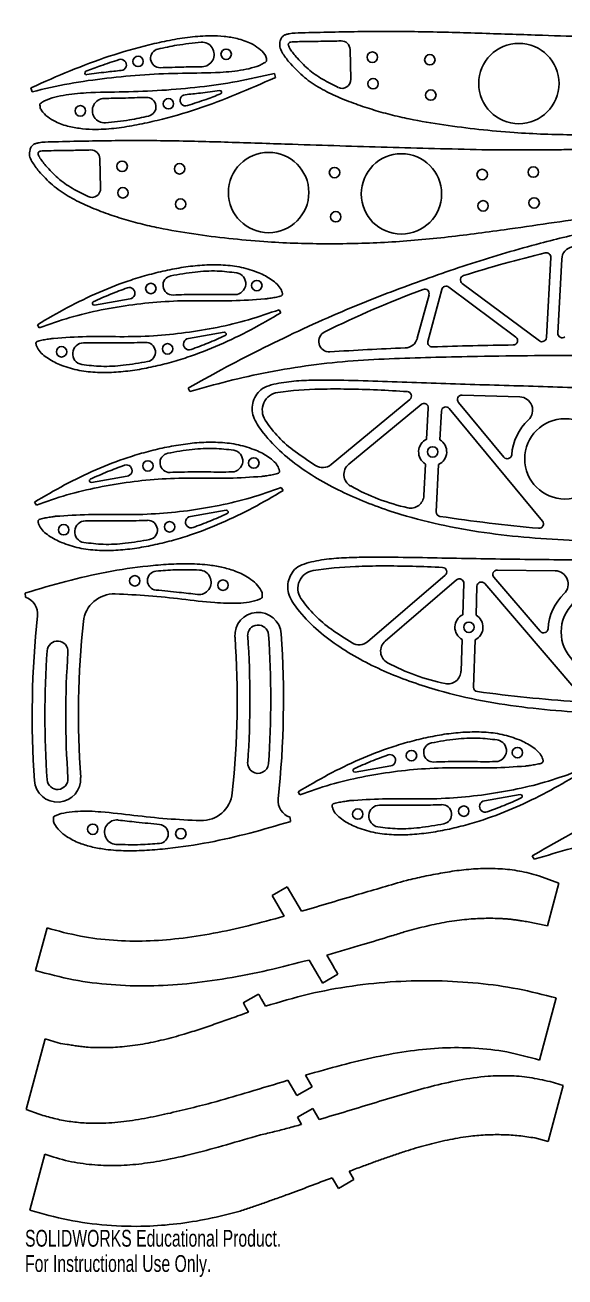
# Model space of a CAD drawing. Header units: inches. Extents: x -11.9 to 12, y -9.6 to 4.8.
# Drawn here: x -11.93 to -5.82, y -9.58 to 4.6 of the extents above; entities that cross this region are included whole.
import ezdxf

# ---------------------------------------------------------------- set-up
doc = ezdxf.new("R2010")
doc.units = ezdxf.units.IN
doc.header["$MEASUREMENT"] = 0
doc.styles.add('SLDTEXTSTYLE0', font='TXT', dxfattribs={"width": 0.7})

msp = doc.modelspace()

# ---------------------------------------------------------------- linework, layer by layer
at = {"color": 7, "linetype": 'Continuous', "lineweight": 25}
for p, q in [((-8.251, 4.321), (-8.242, 3.984)), ((-8.864, 4.24), (-8.864, 4.241)), ((-9.095, 4.005), (-9.107, 4.051)), ((-9.102, 4.002), (-9.095, 4.005)), ((-11.856, 3.891), (-11.864, 3.888)), ((-11.864, 3.888), (-11.852, 3.842)), ((-11.697, 3.005), (-11.697, 3.005)), ((-11.084, 3.086), (-11.075, 2.749)), ((-6.027, 1.059), (-5.979, 1.965)), ((-5.899, 1.109), (-5.855, 1.948)), ((-7.37, 1.015), (-7.212, 1.603)), ((-6.374, 1.064), (-7.134, 1.63)), ((-6.107, 1.021), (-6.982, 1.672)), ((-11.146, 1.426), (-10.742, 1.497)), ((-7.49, 1.052), (-7.357, 1.544)), ((-9.054, 1.374), (-9.034, 1.34)), ((-11.77, 1.17), (-11.791, 1.204)), ((-9.678, 1.118), (-10.082, 1.047)), ((-10.086, 0.486), (-10.064, 0.447)), ((-8.466, -0.38), (-7.574, 0.358)), ((-8.266, -0.377), (-7.447, 0.301)), ((-6.51, -0.296), (-7.023, 0.324)), ((-6.983, 0.406), (-6.329, 0.386)), ((-7.365, 0.26), (-7.384, -0.093)), ((-7.217, 0.226), (-7.234, -0.101)), ((-6.072, -1.021), (-7.128, 0.255)), ((-7.415, -0.732), (-7.396, -0.375)), ((-7.276, -0.916), (-7.248, -0.381)), ((-11.179, -0.584), (-10.776, -0.513)), ((-9.031, -0.642), (-9.01, -0.676)), ((-11.803, -0.84), (-11.824, -0.806)), ((-9.655, -0.898), (-10.059, -0.969)), ((-8.052, -2.387), (-7.174, -1.634)), ((-7.853, -2.381), (-7.045, -1.688)), ((-6.097, -2.269), (-6.622, -1.657)), ((-6.583, -1.575), (-5.929, -1.584)), ((-11.924, -1.834), (-11.931, -1.836)), ((-11.931, -1.836), (-11.926, -1.883)), ((-6.963, -1.728), (-6.975, -2.081)), ((-6.814, -1.759), (-6.825, -2.087)), ((-5.648, -2.986), (-6.726, -1.729)), ((-6.995, -2.72), (-6.983, -2.363)), ((-6.853, -2.902), (-6.835, -2.367)), ((-8.195, -3.865), (-7.791, -3.794)), ((-8.819, -4.122), (-8.839, -4.087)), ((-6.325, -4.12), (-6.729, -4.19)), ((-8.925, -4.424), (-8.93, -4.377)), ((-8.932, -4.426), (-8.925, -4.424)), ((-6.188, -4.813), (-6.165, -4.852)), ((-6.115, -5.038), (-5.886, -5.123)), ((-9.135, -5.263), (-8.962, -5.163)), ((-8.801, -5.441), (-8.962, -5.163)), ((-6.015, -5.606), (-5.886, -5.123)), ((-8.999, -5.498), (-9.135, -5.263)), ((-11.682, -5.63), (-11.812, -6.113)), ((-6.255, -5.558), (-6.015, -5.606)), ((-8.44, -6.067), (-8.514, -5.938)), ((-8.613, -6.167), (-8.714, -5.993)), ((-8.562, -6.255), (-8.389, -6.155)), ((-9.286, -6.38), (-9.46, -6.48)), ((-9.207, -6.517), (-9.253, -6.438)), ((-6.107, -7.127), (-5.918, -6.423)), ((-9.4, -6.583), (-9.426, -6.538)), ((-11.917, -7.688), (-11.702, -6.886)), ((-11.555, -6.933), (-11.702, -6.886)), ((-8.854, -7.529), (-8.954, -7.356)), ((-8.681, -7.429), (-8.756, -7.298)), ((-5.838, -7.416), (-5.987, -7.371)), ((-8.681, -7.429), (-8.854, -7.529)), ((-5.838, -7.416), (-6.007, -8.048)), ((-11.771, -7.741), (-11.917, -7.688)), ((-8.847, -7.774), (-8.674, -7.674)), ((-8.847, -7.774), (-8.8, -7.856)), ((-8.674, -7.674), (-8.601, -7.8)), ((-6.007, -8.048), (-6.158, -8.009)), ((-11.876, -8.826), (-11.707, -8.193)), ((-8.452, -8.459), (-8.382, -8.58)), ((-8.382, -8.58), (-8.208, -8.48)), ((-8.262, -8.387), (-8.208, -8.48))]:
    msp.add_line(p, q, dxfattribs=at)
for centre, radius in [((-9.654, 4.267), 0.0591), ((-7.999, 4.234), 0.0591), ((-7.348, 4.205), 0.0591), ((-6.34, 3.936), 0.455), ((-10.651, 4.186), 0.0591), ((-7.991, 3.934), 0.0591), ((-7.337, 3.805), 0.0591), ((-10.308, 3.707), 0.0591), ((-11.305, 3.626), 0.0591), ((-9.173, 2.701), 0.455), ((-7.67, 2.685), 0.455), ((-10.832, 2.998), 0.0591), ((-10.181, 2.97), 0.0591), ((-8.427, 2.927), 0.0591), ((-6.176, 2.933), 0.0591), ((-6.755, 2.905), 0.0591), ((-10.823, 2.698), 0.0591), ((-10.17, 2.57), 0.0591), ((-6.745, 2.55), 0.0591), ((-6.167, 2.583), 0.0591), ((-8.413, 2.427), 0.0591), ((-9.307, 1.647), 0.0591), ((-10.507, 1.614), 0.0591), ((-11.517, 0.897), 0.0591), ((-10.317, 0.93), 0.0591), ((-5.818, -0.316), 0.455), ((-7.316, -0.237), 0.0591), ((-10.54, -0.396), 0.0591), ((-9.341, -0.363), 0.0591), ((-11.494, -1.119), 0.0591), ((-10.294, -1.086), 0.0591), ((-10.689, -1.698), 0.0591), ((-9.69, -1.747), 0.0591), ((-5.406, -2.277), 0.455), ((-6.905, -2.224), 0.0591), ((-7.556, -3.678), 0.0591), ((-6.356, -3.644), 0.0591), ((-6.964, -4.307), 0.0591), ((-8.164, -4.34), 0.0591), ((-11.165, -4.512), 0.0591), ((-10.167, -4.562), 0.0591)]:
    msp.add_circle(centre, radius, dxfattribs=at)
for centre, radius, start, end in [((-9.929, 4.265), 0.139, 271.1994, 93.7091), ((-8.801, 4.311), 0.1, 90.4906, 91.2609), ((-8.351, 4.319), 0.1, 1.5577, 91.3049), ((-10.403, 4.222), 0.107, 102.7665, 272.5145), ((-10.847, 4.147), 0.0634, 275.4249, 107.5306), ((-11.234, 4.056), 0.02, 110.98, 278.4089), ((-8.342, 3.981), 0.1, 245.4145, 1.5577), ((-9.725, 3.837), 0.02, 290.98, 98.4089), ((-11.03, 3.629), 0.139, 91.1994, 273.7091), ((-10.556, 3.672), 0.107, 282.7665, 92.5145), ((-10.112, 3.746), 0.0634, 95.4249, 287.5306), ((-11.634, 3.075), 0.1, 90.4906, 91.2609), ((-11.184, 3.083), 0.1, 1.5577, 91.3049), ((-11.175, 2.746), 0.1, 245.4145, 1.5577), ((-2.79, -11.504), 13.906, 103.5186, 107.4789), ((-6.029, 1.968), 0.05, 357, 103.5186), ((-5.705, 1.94), 0.15, 102.3087, 177), ((-10.259, 1.65), 0.11, 101.4785, 272.4131), ((-9.556, 1.669), 0.124, 270.9285, 80.0593), ((-6.952, 1.712), 0.05, 107.4789, 233.3549), ((-10.751, 1.561), 0.0645, 277.7385, 109.3397), ((-3.312, -9.447), 11.791, 110.4077, 116.2971), ((-7.406, 1.557), 0.05, 344.9694, 110.4077), ((-7.164, 1.59), 0.05, 53.3549, 164.9694), ((-11.15, 1.446), 0.02, 114.8652, 282.1559), ((-11.268, 0.875), 0.124, 90.9285, 260.0593), ((-10.565, 0.894), 0.11, 281.4785, 92.4131), ((-10.073, 0.983), 0.0645, 97.7385, 289.3397), ((-9.674, 1.098), 0.02, 294.8652, 102.1559), ((-8.487, 1.015), 0.119, 114.0509, 273.5678), ((-7.634, 1.09), 0.15, 272.4029, 344.9694), ((-7.322, 1.002), 0.05, 164.9694, 271.9812), ((-6.404, 1.024), 0.05, 270.7277, 53.3549), ((-6.077, 1.061), 0.05, 233.3549, 357), ((-5.849, 1.106), 0.05, 177, 308.1123), ((-5.871, -40.939), 41.917, 92.4029, 93.5678), ((-5.871, -40.939), 41.917, 90.7277, 91.9812), ((-9.042, 0.235), 0.203, 97.7902, 213.2797), ((-8.491, -3.797), 4.273, 91.3157, 97.7902), ((-8.416, -7.035), 7.511, 88.9792, 91.3157), ((-8.528, -13.316), 13.793, 86.1537, 88.9792), ((-7.606, 0.396), 0.05, 309.6113, 86.1537), ((-7.415, 0.262), 0.05, 357, 129.6113), ((-6.985, 0.356), 0.05, 88.1978, 219.6113), ((-6.334, 0.236), 0.15, 313.0667, 88.1978), ((-7.167, 0.223), 0.05, 39.6113, 177), ((-8.062, 0.878), 1.376, 213.2797, 233.8466), ((-5.818, -0.316), 0.605, 133.0667, 175.5094), ((-7.316, -0.237), 0.159, 115.134, 239.6968), ((-7.316, -0.237), 0.159, 295.134, 58.866), ((-10.293, -0.36), 0.11, 101.4785, 272.4131), ((-9.59, -0.34), 0.124, 270.9285, 80.0593), ((-6.181, 3.452), 4.563, 233.8466, 237.3644), ((-6.471, -0.265), 0.05, 219.6113, 355.5094), ((-10.784, -0.449), 0.0645, 277.7385, 109.3397), ((-8.561, -0.265), 0.15, 237.3644, 309.6113), ((-8.171, -0.493), 0.15, 129.6113, 240.5852), ((-11.183, -0.564), 0.02, 114.8652, 282.1559), ((-7.098, 1.409), 2.333, 240.5852, 257.6678), ((-7.565, -0.724), 0.15, 257.6678, 357), ((-10.05, -1.033), 0.0645, 97.7385, 289.3397), ((-9.651, -0.918), 0.02, 294.8652, 102.1559), ((-7.226, -0.918), 0.05, 177, 261.4835), ((-4.332, 18.414), 19.598, 261.4835, 264.7773), ((-11.245, -1.142), 0.124, 90.9285, 260.0593), ((-10.542, -1.122), 0.11, 281.4785, 92.4131), ((-6.111, -1.053), 0.05, 264.7773, 39.6113), ((-8.017, -5.804), 4.273, 92.3157, 98.7902), ((-7.886, -9.04), 7.511, 89.9792, 92.3157), ((-7.889, -15.322), 13.793, 87.1537, 89.9792), ((-7.206, -1.596), 0.05, 310.6113, 87.1537), ((-10.439, -1.695), 0.107, 95.2521, 265.0446), ((-9.963, -1.714), 0.139, 263.714, 86.2252), ((-8.639, -1.782), 0.203, 98.7902, 214.2797), ((-7.012, -1.726), 0.05, 358, 130.6113), ((-6.584, -1.625), 0.05, 89.1978, 220.6113), ((-5.931, -1.734), 0.15, 314.0667, 89.1978), ((-6.764, -1.761), 0.05, 40.6113, 178), ((-5.406, -2.277), 0.605, 134.0667, 176.5094), ((-11.989, -2.073), 0.2, 353.9174, 71.4371), ((-10.922, -2.196), 0.35, 87.9796, 173.9714), ((-7.67, -1.122), 1.376, 214.2797, 234.8466), ((-1.229, -3.219), 10.621, 173.9174, 184.0092), ((-9.293, -2.316), 0.262, 4.0092, 184.0092), ((-6.905, -2.224), 0.159, 116.134, 240.6968), ((-6.905, -2.224), 0.159, 296.134, 59.866), ((-1.229, -3.219), 10.097, 173.9714, 184.0092), ((-9.293, -2.316), 0.118, 4.0092, 184.0092), ((-5.835, 1.484), 4.563, 234.8466, 238.3644), ((-6.059, -2.237), 0.05, 220.6113, 356.5094), ((-11.563, -2.498), 0.118, 356.0092, 176.0092), ((-19.626, -3.04), 10.097, 353.9714, 4.0092), ((-19.626, -3.04), 10.241, 356.0092, 4.0092), ((-19.626, -3.04), 10.477, 356.0092, 4.0092), ((-19.626, -3.04), 10.621, 353.9174, 4.0092), ((-8.15, -2.273), 0.15, 238.3644, 310.6113), ((-7.755, -2.494), 0.15, 130.6113, 241.5852), ((-1.229, -3.219), 10.477, 176.0092, 184.0092), ((-1.229, -3.219), 10.241, 176.0092, 184.0092), ((-6.716, -0.574), 2.333, 241.5852, 258.6678), ((-7.145, -2.715), 0.15, 258.6678, 358), ((-6.803, -2.903), 0.05, 178, 262.4835), ((-4.246, 16.477), 19.598, 262.4835, 265.7773), ((-7.308, -3.641), 0.11, 101.4785, 272.4131), ((-6.605, -3.622), 0.124, 270.9285, 80.0593), ((-7.8, -3.731), 0.0645, 277.7385, 109.3397), ((-9.293, -3.761), 0.118, 176.0092, 356.0092), ((-8.199, -3.845), 0.02, 114.8652, 282.1559), ((-11.563, -3.943), 0.262, 184.0092, 4.0092), ((-11.563, -3.943), 0.118, 184.0092, 4.0092), ((-9.933, -4.064), 0.35, 267.9796, 353.9714), ((-8.866, -4.187), 0.2, 173.9174, 251.4371), ((-7.915, -4.363), 0.124, 90.9285, 260.0593), ((-7.211, -4.343), 0.11, 281.4785, 92.4131), ((-6.72, -4.254), 0.0645, 97.7385, 289.3397), ((-6.321, -4.139), 0.02, 294.8652, 102.1559), ((-10.892, -4.545), 0.139, 83.714, 266.2252), ((-10.417, -4.565), 0.107, 275.2521, 85.0446)]:
    msp.add_arc(centre, radius, start, end, dxfattribs=at)
for points, knots in [([(-8.941, 4.177), (-8.892, 4.124), (-8.793, 4.016), (-8.612, 3.892), (-8.417, 3.792), (-8.214, 3.712), (-8.007, 3.642), (-7.796, 3.583), (-7.524, 3.52), (-7.189, 3.464), (-6.792, 3.415), (-6.3, 3.369), (-5.712, 3.349), (-5.029, 3.365), (-4.349, 3.422), (-3.562, 3.53), (-2.665, 3.661), (-1.659, 3.821), (-0.862, 3.978), (-0.269, 4.104), (0.122, 4.188), (0.515, 4.269), (0.905, 4.356), (1.293, 4.458), (1.543, 4.552), (1.667, 4.598)], [0, 0, 0, 0, 0.019985, 0.039991, 0.059992, 0.080036, 0.100054, 0.120049, 0.140039, 0.176715, 0.213405, 0.250064, 0.31255, 0.375056, 0.437529, 0.500033, 0.593361, 0.686689, 0.779968, 0.816622, 0.853304, 0.890023, 0.926723, 0.96335, 1, 1, 1, 1]), ([(-11.852, 3.842), (-11.712, 3.875), (-11.432, 3.94), (-11.005, 3.999), (-10.577, 4.039), (-10.148, 4.055), (-9.819, 4.055), (-9.59, 4.071), (-9.46, 4.089), (-9.336, 4.117), (-9.251, 4.151), (-9.208, 4.179), (-9.2, 4.185), (-9.197, 4.188), (-9.196, 4.19), (-9.196, 4.195), (-9.197, 4.205), (-9.198, 4.223), (-9.203, 4.243), (-9.228, 4.286), (-9.283, 4.338), (-9.389, 4.402), (-9.523, 4.448), (-9.678, 4.473), (-9.857, 4.48), (-10.064, 4.465), (-10.296, 4.427), (-10.602, 4.359), (-10.981, 4.25), (-11.424, 4.083), (-11.712, 3.955), (-11.856, 3.891)], [0, 0, 0, 0, 0.0774582, 0.1547646, 0.2320361, 0.3092768, 0.3859047, 0.4095357, 0.4330183, 0.4560565, 0.4781686, 0.4817056, 0.4836664, 0.4838681, 0.4840134, 0.4843935, 0.4865023, 0.489753, 0.4938252, 0.4979404, 0.5158767, 0.5343459, 0.5642786, 0.5914071, 0.6188195, 0.6606859, 0.702859, 0.745201, 0.8299852, 0.914928, 1, 1, 1, 1]), ([(-9.938, 4.403), (-10.029, 4.394), (-10.194, 4.377), (-10.355, 4.342), (-10.427, 4.326)], [0, 0, 0, 0, 0.555913, 1, 1, 1, 1]), ([(-8.804, 4.511), (-8.849, 4.509), (-8.907, 4.508), (-8.974, 4.493), (-9.007, 4.48), (-9.029, 4.453), (-9.047, 4.411), (-9.052, 4.351), (-9.012, 4.267), (-8.969, 4.213), (-8.941, 4.177)], [0, 0, 0, 0, 0.249351, 0.31302, 0.375608, 0.437245, 0.501172, 0.624613, 0.750452, 1, 1, 1, 1]), ([(-8.864, 4.241), (-8.878, 4.258), (-8.903, 4.289), (-8.931, 4.328), (-8.945, 4.356), (-8.95, 4.37), (-8.951, 4.381), (-8.949, 4.388), (-8.945, 4.395), (-8.935, 4.402), (-8.916, 4.407), (-8.871, 4.41), (-8.832, 4.41), (-8.803, 4.411)], [0, 0, 0, 0, 0.20101, 0.373736, 0.439278, 0.487857, 0.512754, 0.533807, 0.553288, 0.5922, 0.639789, 0.736333, 1, 1, 1, 1]), ([(-8.804, 4.511), (-8.576, 4.516), (-8.121, 4.527), (-7.437, 4.526), (-6.754, 4.505), (-5.941, 4.478), (-4.998, 4.447), (-4.283, 4.43), (-3.925, 4.422)], [0, 0, 0, 0, 0.140006, 0.279996, 0.419999, 0.560002, 0.780006, 1, 1, 1, 1]), ([(-8.802, 4.411), (-8.718, 4.412), (-8.569, 4.414), (-8.419, 4.417), (-8.353, 4.419)], [0, 0, 0, 0, 0.560657, 1, 1, 1, 1]), ([(-10.866, 4.207), (-10.936, 4.184), (-11.063, 4.143), (-11.187, 4.096), (-11.241, 4.075)], [0, 0, 0, 0, 0.559096, 1, 1, 1, 1]), ([(-10.399, 4.115), (-10.31, 4.118), (-10.152, 4.123), (-9.995, 4.125), (-9.926, 4.126)], [0, 0, 0, 0, 0.562845, 1, 1, 1, 1]), ([(-8.384, 3.891), (-8.444, 3.921), (-8.565, 3.98), (-8.73, 4.095), (-8.819, 4.192), (-8.864, 4.24)], [0, 0, 0, 0, 0.339291, 0.672462, 1, 1, 1, 1]), ([(-9.107, 4.051), (-9.247, 4.019), (-9.527, 3.954), (-9.953, 3.894), (-10.382, 3.855), (-10.811, 3.839), (-11.14, 3.838), (-11.369, 3.822), (-11.499, 3.804), (-11.623, 3.776), (-11.708, 3.743), (-11.751, 3.714), (-11.759, 3.708), (-11.762, 3.705), (-11.763, 3.704), (-11.763, 3.699), (-11.762, 3.688), (-11.761, 3.671), (-11.756, 3.65), (-11.731, 3.608), (-11.676, 3.555), (-11.57, 3.491), (-11.436, 3.446), (-11.281, 3.421), (-11.102, 3.413), (-10.895, 3.428), (-10.663, 3.466), (-10.356, 3.534), (-9.978, 3.643), (-9.535, 3.81), (-9.247, 3.938), (-9.102, 4.002)], [0, 0, 0, 0, 0.077458, 0.154765, 0.232036, 0.309277, 0.385905, 0.409536, 0.433018, 0.456056, 0.478169, 0.481706, 0.483666, 0.483868, 0.484013, 0.484393, 0.486502, 0.489753, 0.493825, 0.49794, 0.515877, 0.534346, 0.564279, 0.591407, 0.61882, 0.660686, 0.702859, 0.745201, 0.829985, 0.914928, 1, 1, 1, 1]), ([(-11.231, 4.037), (-11.159, 4.047), (-11.029, 4.065), (-10.898, 4.078), (-10.841, 4.084)], [0, 0, 0, 0, 0.5602772, 1, 1, 1, 1]), ([(-9.728, 3.857), (-9.8, 3.846), (-9.93, 3.828), (-10.061, 3.815), (-10.118, 3.809)], [0, 0, 0, 0, 0.5602772, 1, 1, 1, 1]), ([(-10.56, 3.779), (-10.649, 3.776), (-10.806, 3.771), (-10.964, 3.768), (-11.033, 3.767)], [0, 0, 0, 0, 0.562845, 1, 1, 1, 1]), ([(-10.093, 3.686), (-10.022, 3.709), (-9.896, 3.75), (-9.772, 3.797), (-9.718, 3.818)], [0, 0, 0, 0, 0.559096, 1, 1, 1, 1]), ([(-11.021, 3.49), (-10.929, 3.5), (-10.765, 3.516), (-10.604, 3.552), (-10.532, 3.567)], [0, 0, 0, 0, 0.555913, 1, 1, 1, 1]), ([(-11.636, 3.275), (-11.682, 3.274), (-11.74, 3.273), (-11.807, 3.258), (-11.84, 3.245), (-11.862, 3.218), (-11.88, 3.176), (-11.885, 3.116), (-11.845, 3.032), (-11.802, 2.978), (-11.774, 2.942)], [0, 0, 0, 0, 0.249351, 0.31302, 0.375608, 0.437245, 0.501172, 0.624613, 0.750452, 1, 1, 1, 1]), ([(-11.774, 2.942), (-11.725, 2.888), (-11.626, 2.781), (-11.445, 2.657), (-11.25, 2.557), (-11.047, 2.476), (-10.84, 2.406), (-10.629, 2.347), (-10.357, 2.285), (-10.022, 2.229), (-9.625, 2.179), (-9.133, 2.134), (-8.545, 2.114), (-7.862, 2.13), (-7.182, 2.187), (-6.395, 2.294), (-5.498, 2.426), (-4.492, 2.586), (-3.695, 2.742), (-3.102, 2.868), (-2.711, 2.952), (-2.318, 3.034), (-1.928, 3.121), (-1.54, 3.222), (-1.29, 3.316), (-1.166, 3.363)], [0, 0, 0, 0, 0.019985, 0.039991, 0.059992, 0.080036, 0.100054, 0.120049, 0.140039, 0.176715, 0.213405, 0.250064, 0.31255, 0.375056, 0.437529, 0.500033, 0.593361, 0.686689, 0.779968, 0.816622, 0.853304, 0.890023, 0.926723, 0.96335, 1, 1, 1, 1]), ([(-11.636, 3.275), (-11.409, 3.281), (-10.953, 3.291), (-10.27, 3.29), (-9.587, 3.27), (-8.774, 3.243), (-7.831, 3.212), (-7.116, 3.195), (-6.758, 3.186)], [0, 0, 0, 0, 0.140006, 0.279996, 0.419999, 0.560002, 0.780006, 1, 1, 1, 1]), ([(-11.697, 3.005), (-11.711, 3.022), (-11.736, 3.054), (-11.764, 3.093), (-11.778, 3.121), (-11.783, 3.135), (-11.784, 3.145), (-11.782, 3.153), (-11.778, 3.16), (-11.768, 3.166), (-11.748, 3.172), (-11.704, 3.175), (-11.665, 3.175), (-11.636, 3.175)], [0, 0, 0, 0, 0.20101, 0.373736, 0.439278, 0.487857, 0.512754, 0.533807, 0.553288, 0.5922, 0.639789, 0.736333, 1, 1, 1, 1]), ([(-11.635, 3.175), (-11.551, 3.176), (-11.402, 3.178), (-11.252, 3.182), (-11.186, 3.183)], [0, 0, 0, 0, 0.560657, 1, 1, 1, 1]), ([(-6.758, 3.186), (-6.655, 3.186), (-6.464, 3.185), (-6.196, 3.185), (-5.965, 3.186), (-5.764, 3.187), (-5.586, 3.188), (-5.4, 3.19), (-5.197, 3.193), (-4.969, 3.197), (-4.67, 3.203), (-4.298, 3.212), (-3.863, 3.226), (-3.575, 3.243), (-3.434, 3.251)], [0, 0, 0, 0, 0.092739, 0.172642, 0.24159, 0.301466, 0.354153, 0.401533, 0.469793, 0.536878, 0.607409, 0.739377, 0.872712, 1, 1, 1, 1]), ([(-11.217, 2.655), (-11.277, 2.685), (-11.398, 2.745), (-11.563, 2.86), (-11.652, 2.957), (-11.697, 3.005)], [0, 0, 0, 0, 0.339291, 0.672462, 1, 1, 1, 1]), ([(-10.064, 0.447), (-9.921, 0.487), (-9.627, 0.57), (-9.169, 0.671), (-8.695, 0.75), (-8.22, 0.798), (-7.749, 0.821), (-7.279, 0.835), (-6.535, 0.851), (-5.515, 0.86), (-4.359, 0.841), (-3.34, 0.806), (-2.46, 0.774), (-1.579, 0.748), (-0.698, 0.72), (-0.035, 0.693), (0.41, 0.694), (0.601, 0.706), (0.753, 0.729), (0.862, 0.753), (0.957, 0.797), (1.018, 0.872), (1.052, 0.955), (1.059, 1.045), (1.033, 1.133), (0.987, 1.217), (0.885, 1.351), (0.72, 1.524), (0.479, 1.711), (0.219, 1.87), (-0.055, 2.006), (-0.339, 2.122), (-0.695, 2.242), (-1.128, 2.35), (-1.635, 2.436), (-2.148, 2.489), (-2.664, 2.516), (-3.18, 2.521), (-3.727, 2.503), (-4.303, 2.458), (-4.907, 2.381), (-5.506, 2.272), (-6.164, 2.116), (-6.877, 1.904), (-7.642, 1.636), (-8.295, 1.378), (-8.839, 1.134), (-9.275, 0.92), (-9.692, 0.705), (-9.959, 0.557), (-10.086, 0.486)], [0, 0, 0, 0, 0.019014, 0.039431, 0.060281, 0.080741, 0.100891, 0.120982, 0.141155, 0.196696, 0.252182, 0.290008, 0.327804, 0.365604, 0.403417, 0.441161, 0.450998, 0.460722, 0.465759, 0.470718, 0.475093, 0.478893, 0.482815, 0.486517, 0.490278, 0.494416, 0.498849, 0.511934, 0.524918, 0.538028, 0.551123, 0.564269, 0.577431, 0.599469, 0.621546, 0.643658, 0.665796, 0.687944, 0.710087, 0.736189, 0.762282, 0.788356, 0.81445, 0.849323, 0.884083, 0.918729, 0.939605, 0.960764, 0.981206, 1, 1, 1, 1]), ([(-9.284, 1.792), (-9.349, 1.815), (-9.48, 1.86), (-9.689, 1.883), (-9.899, 1.883), (-10.11, 1.861), (-10.319, 1.823), (-10.527, 1.773), (-10.788, 1.695), (-11.098, 1.574), (-11.452, 1.402), (-11.678, 1.27), (-11.791, 1.204)], [0, 0, 0, 0, 0.07775, 0.156192, 0.235455, 0.315316, 0.395515, 0.475906, 0.556375, 0.703974, 0.851912, 1, 1, 1, 1]), ([(-9.535, 1.791), (-9.608, 1.8), (-9.765, 1.819), (-10.016, 1.804), (-10.189, 1.774), (-10.281, 1.757)], [0, 0, 0, 0, 0.295766, 0.627428, 1, 1, 1, 1]), ([(-9.284, 1.792), (-9.259, 1.781), (-9.21, 1.757), (-9.138, 1.715), (-9.076, 1.666), (-9.037, 1.616), (-9.022, 1.579), (-9.017, 1.561), (-9.016, 1.549), (-9.02, 1.538), (-9.033, 1.527), (-9.065, 1.519), (-9.114, 1.51), (-9.168, 1.501), (-9.202, 1.497), (-9.216, 1.495)], [0, 0, 0, 0, 0.1392005, 0.2789015, 0.4191075, 0.5420412, 0.5970657, 0.6193117, 0.6386888, 0.6569885, 0.6754947, 0.7216344, 0.8248694, 0.9278854, 1, 1, 1, 1]), ([(-10.772, 1.621), (-10.836, 1.598), (-10.967, 1.55), (-11.093, 1.493), (-11.158, 1.464)], [0, 0, 0, 0, 0.4881028, 1, 1, 1, 1]), ([(-11.77, 1.17), (-11.655, 1.21), (-11.425, 1.291), (-11.069, 1.375), (-10.71, 1.434), (-10.341, 1.471), (-9.967, 1.479), (-9.59, 1.469), (-9.34, 1.486), (-9.216, 1.495)], [0, 0, 0, 0, 0.14103, 0.281875, 0.422619, 0.563337, 0.710447, 0.856089, 1, 1, 1, 1]), ([(-10.255, 1.54), (-10.213, 1.542), (-10.122, 1.545), (-9.98, 1.546), (-9.835, 1.546), (-9.692, 1.544), (-9.6, 1.545), (-9.554, 1.546)], [0, 0, 0, 0, 0.1795797, 0.3895621, 0.6054962, 0.8038855, 1, 1, 1, 1]), ([(-9.054, 1.374), (-9.169, 1.334), (-9.399, 1.253), (-9.755, 1.169), (-10.114, 1.11), (-10.483, 1.073), (-10.857, 1.065), (-11.234, 1.075), (-11.484, 1.058), (-11.608, 1.049)], [0, 0, 0, 0, 0.14103, 0.281875, 0.422619, 0.563337, 0.710447, 0.856089, 1, 1, 1, 1]), ([(-11.54, 0.752), (-11.475, 0.729), (-11.344, 0.684), (-11.136, 0.661), (-10.925, 0.661), (-10.714, 0.683), (-10.505, 0.721), (-10.298, 0.771), (-10.036, 0.85), (-9.726, 0.971), (-9.373, 1.142), (-9.147, 1.274), (-9.034, 1.34)], [0, 0, 0, 0, 0.07775, 0.156192, 0.235455, 0.315316, 0.395515, 0.475906, 0.556375, 0.703974, 0.851912, 1, 1, 1, 1]), ([(-11.54, 0.752), (-11.565, 0.763), (-11.614, 0.787), (-11.686, 0.829), (-11.748, 0.878), (-11.788, 0.928), (-11.802, 0.965), (-11.807, 0.983), (-11.808, 0.995), (-11.804, 1.006), (-11.791, 1.017), (-11.759, 1.025), (-11.71, 1.034), (-11.656, 1.043), (-11.622, 1.047), (-11.608, 1.049)], [0, 0, 0, 0, 0.139201, 0.278901, 0.419108, 0.542041, 0.597066, 0.619312, 0.638689, 0.656988, 0.675495, 0.721634, 0.824869, 0.927885, 1, 1, 1, 1]), ([(-10.569, 1.004), (-10.611, 1.002), (-10.702, 0.999), (-10.844, 0.998), (-10.99, 0.998), (-11.132, 1), (-11.224, 0.999), (-11.27, 0.998)], [0, 0, 0, 0, 0.17958, 0.389562, 0.605496, 0.803885, 1, 1, 1, 1]), ([(-10.052, 0.923), (-9.988, 0.946), (-9.857, 0.994), (-9.731, 1.051), (-9.666, 1.08)], [0, 0, 0, 0, 0.488103, 1, 1, 1, 1]), ([(-11.289, 0.753), (-11.216, 0.744), (-11.06, 0.725), (-10.808, 0.74), (-10.635, 0.77), (-10.543, 0.787)], [0, 0, 0, 0, 0.295766, 0.627428, 1, 1, 1, 1]), ([(1.758, 0.824), (1.616, 0.784), (1.321, 0.7), (0.863, 0.6), (0.39, 0.52), (-0.086, 0.473), (-0.557, 0.449), (-1.026, 0.436), (-1.771, 0.42), (-2.79, 0.411), (-3.947, 0.43), (-4.965, 0.465), (-5.846, 0.497), (-6.727, 0.522), (-7.607, 0.551), (-8.271, 0.578), (-8.716, 0.576), (-8.907, 0.565), (-9.059, 0.542), (-9.168, 0.518), (-9.263, 0.474), (-9.323, 0.399), (-9.358, 0.316), (-9.364, 0.226), (-9.339, 0.138), (-9.292, 0.054), (-9.19, -0.08), (-9.026, -0.253), (-8.785, -0.44), (-8.525, -0.599), (-8.251, -0.736), (-7.967, -0.851), (-7.61, -0.971), (-7.178, -1.079), (-6.67, -1.165), (-6.157, -1.218), (-5.642, -1.245), (-5.125, -1.25), (-4.579, -1.232), (-4.002, -1.187), (-3.399, -1.11), (-2.8, -1.001), (-2.142, -0.845), (-1.428, -0.633), (-0.663, -0.365), (-0.01, -0.107), (0.533, 0.137), (0.969, 0.351), (1.386, 0.566), (1.653, 0.714), (1.781, 0.785)], [0, 0, 0, 0, 0.019014, 0.039431, 0.060281, 0.080741, 0.100891, 0.120982, 0.141155, 0.196696, 0.252182, 0.290008, 0.327804, 0.365604, 0.403417, 0.441161, 0.450998, 0.460722, 0.465759, 0.470718, 0.475093, 0.478893, 0.482815, 0.486517, 0.490278, 0.494416, 0.498849, 0.511934, 0.524918, 0.538028, 0.551123, 0.564269, 0.577431, 0.599469, 0.621546, 0.643658, 0.665796, 0.687944, 0.710087, 0.736189, 0.762282, 0.788356, 0.81445, 0.849323, 0.884083, 0.918729, 0.939605, 0.960764, 0.981206, 1, 1, 1, 1]), ([(-9.318, -0.217), (-9.383, -0.195), (-9.514, -0.15), (-9.722, -0.126), (-9.932, -0.127), (-10.143, -0.149), (-10.353, -0.187), (-10.56, -0.237), (-10.821, -0.315), (-11.132, -0.436), (-11.485, -0.607), (-11.711, -0.74), (-11.824, -0.806)], [0, 0, 0, 0, 0.07775, 0.156192, 0.235455, 0.315316, 0.395515, 0.475906, 0.556375, 0.703974, 0.851912, 1, 1, 1, 1]), ([(-9.568, -0.218), (-9.642, -0.209), (-9.798, -0.191), (-10.049, -0.205), (-10.223, -0.236), (-10.315, -0.252)], [0, 0, 0, 0, 0.295766, 0.627428, 1, 1, 1, 1]), ([(-9.318, -0.217), (-9.293, -0.229), (-9.243, -0.252), (-9.172, -0.294), (-9.109, -0.343), (-9.07, -0.394), (-9.056, -0.43), (-9.051, -0.449), (-9.049, -0.461), (-9.053, -0.472), (-9.066, -0.482), (-9.099, -0.49), (-9.147, -0.499), (-9.202, -0.508), (-9.236, -0.513), (-9.25, -0.515)], [0, 0, 0, 0, 0.1392005, 0.2789015, 0.4191075, 0.5420412, 0.5970657, 0.6193117, 0.6386888, 0.6569885, 0.6754947, 0.7216344, 0.8248694, 0.9278854, 1, 1, 1, 1]), ([(-10.806, -0.388), (-10.87, -0.412), (-11, -0.46), (-11.127, -0.517), (-11.192, -0.546)], [0, 0, 0, 0, 0.4881028, 1, 1, 1, 1]), ([(-11.803, -0.84), (-11.688, -0.8), (-11.459, -0.718), (-11.103, -0.635), (-10.743, -0.575), (-10.375, -0.539), (-10, -0.531), (-9.623, -0.54), (-9.374, -0.523), (-9.25, -0.515)], [0, 0, 0, 0, 0.14103, 0.281875, 0.422619, 0.563337, 0.710447, 0.856089, 1, 1, 1, 1]), ([(-10.288, -0.469), (-10.246, -0.468), (-10.155, -0.465), (-10.014, -0.464), (-9.868, -0.464), (-9.726, -0.466), (-9.633, -0.465), (-9.588, -0.464)], [0, 0, 0, 0, 0.1795797, 0.3895621, 0.6054962, 0.8038855, 1, 1, 1, 1]), ([(-9.031, -0.642), (-9.146, -0.682), (-9.376, -0.763), (-9.731, -0.847), (-10.091, -0.907), (-10.46, -0.943), (-10.834, -0.951), (-11.211, -0.941), (-11.461, -0.958), (-11.585, -0.967)], [0, 0, 0, 0, 0.14103, 0.281875, 0.422619, 0.563337, 0.710447, 0.856089, 1, 1, 1, 1]), ([(-11.517, -1.264), (-11.452, -1.287), (-11.321, -1.332), (-11.112, -1.355), (-10.902, -1.355), (-10.691, -1.333), (-10.482, -1.295), (-10.274, -1.245), (-10.013, -1.167), (-9.703, -1.046), (-9.349, -0.874), (-9.123, -0.742), (-9.01, -0.676)], [0, 0, 0, 0, 0.07775, 0.156192, 0.235455, 0.315316, 0.395515, 0.475906, 0.556375, 0.703974, 0.851912, 1, 1, 1, 1]), ([(-11.517, -1.264), (-11.542, -1.253), (-11.591, -1.23), (-11.662, -1.188), (-11.725, -1.139), (-11.764, -1.088), (-11.779, -1.051), (-11.784, -1.033), (-11.785, -1.021), (-11.781, -1.01), (-11.768, -1), (-11.735, -0.991), (-11.687, -0.983), (-11.633, -0.974), (-11.599, -0.969), (-11.585, -0.967)], [0, 0, 0, 0, 0.139201, 0.278901, 0.419108, 0.542041, 0.597066, 0.619312, 0.638689, 0.656988, 0.675495, 0.721634, 0.824869, 0.927885, 1, 1, 1, 1]), ([(-10.029, -1.094), (-9.965, -1.07), (-9.834, -1.022), (-9.707, -0.965), (-9.643, -0.936)], [0, 0, 0, 0, 0.488103, 1, 1, 1, 1]), ([(-10.546, -1.013), (-10.588, -1.014), (-10.679, -1.017), (-10.82, -1.018), (-10.966, -1.018), (-11.109, -1.016), (-11.201, -1.017), (-11.247, -1.018)], [0, 0, 0, 0, 0.17958, 0.389562, 0.605496, 0.803885, 1, 1, 1, 1]), ([(2.149, -1.005), (2.008, -1.047), (1.714, -1.136), (1.258, -1.244), (0.787, -1.332), (0.312, -1.387), (-0.159, -1.42), (-0.628, -1.441), (-1.372, -1.47), (-2.391, -1.497), (-3.548, -1.498), (-4.567, -1.481), (-5.448, -1.464), (-6.329, -1.454), (-7.21, -1.441), (-7.873, -1.425), (-8.319, -1.435), (-8.51, -1.449), (-8.661, -1.476), (-8.769, -1.502), (-8.864, -1.547), (-8.923, -1.623), (-8.956, -1.707), (-8.961, -1.797), (-8.934, -1.884), (-8.886, -1.968), (-8.782, -2.1), (-8.614, -2.27), (-8.37, -2.452), (-8.107, -2.607), (-7.831, -2.739), (-7.545, -2.849), (-7.186, -2.963), (-6.752, -3.063), (-6.243, -3.14), (-5.729, -3.185), (-5.213, -3.203), (-4.697, -3.198), (-4.15, -3.171), (-3.575, -3.116), (-2.973, -3.029), (-2.376, -2.909), (-1.721, -2.741), (-1.011, -2.517), (-0.251, -2.236), (0.397, -1.966), (0.937, -1.713), (1.369, -1.492), (1.782, -1.269), (2.046, -1.116), (2.173, -1.043)], [0, 0, 0, 0, 0.019014, 0.039431, 0.060281, 0.080741, 0.100891, 0.120982, 0.141155, 0.196696, 0.252182, 0.290008, 0.327804, 0.365604, 0.403417, 0.441161, 0.450998, 0.460722, 0.465759, 0.470718, 0.475093, 0.478893, 0.482815, 0.486517, 0.490278, 0.494416, 0.498849, 0.511934, 0.524918, 0.538028, 0.551123, 0.564269, 0.577431, 0.599469, 0.621546, 0.643658, 0.665796, 0.687944, 0.710087, 0.736189, 0.762282, 0.788356, 0.81445, 0.849323, 0.884083, 0.918729, 0.939605, 0.960764, 0.981206, 1, 1, 1, 1]), ([(-11.266, -1.263), (-11.193, -1.272), (-11.036, -1.291), (-10.785, -1.277), (-10.612, -1.246), (-10.52, -1.23)], [0, 0, 0, 0, 0.295766, 0.627428, 1, 1, 1, 1]), ([(-10.91, -1.846), (-10.784, -1.852), (-10.532, -1.863), (-10.157, -1.904), (-9.865, -1.94), (-9.653, -1.953), (-9.522, -1.953), (-9.395, -1.941), (-9.306, -1.919), (-9.26, -1.897), (-9.251, -1.892), (-9.248, -1.889), (-9.247, -1.888), (-9.246, -1.883), (-9.246, -1.872), (-9.245, -1.855), (-9.247, -1.833), (-9.266, -1.788), (-9.314, -1.729), (-9.41, -1.651), (-9.537, -1.589), (-9.688, -1.544), (-9.864, -1.513), (-10.071, -1.501), (-10.306, -1.508), (-10.619, -1.535), (-11.008, -1.593), (-11.469, -1.7), (-11.772, -1.789), (-11.924, -1.834)], [0, 0, 0, 0, 0.083136, 0.16621, 0.248608, 0.277522, 0.306255, 0.334444, 0.3615, 0.365828, 0.368227, 0.368474, 0.368651, 0.369117, 0.371697, 0.375674, 0.380657, 0.385692, 0.407639, 0.430237, 0.466862, 0.500056, 0.533597, 0.584824, 0.636426, 0.688234, 0.791974, 0.895908, 1, 1, 1, 1]), ([(-9.954, -1.576), (-10.047, -1.573), (-10.212, -1.569), (-10.376, -1.582), (-10.449, -1.588)], [0, 0, 0, 0, 0.559353, 1, 1, 1, 1]), ([(-10.448, -1.802), (-10.36, -1.81), (-10.204, -1.826), (-10.047, -1.844), (-9.979, -1.852)], [0, 0, 0, 0, 0.561283, 1, 1, 1, 1]), ([(-6.165, -4.852), (-6.024, -4.809), (-5.73, -4.721), (-5.274, -4.613), (-4.802, -4.525), (-4.328, -4.469), (-3.857, -4.437), (-3.388, -4.415), (-2.644, -4.387), (-1.625, -4.36), (-0.468, -4.359), (0.551, -4.376), (1.432, -4.392), (2.313, -4.402), (3.194, -4.415), (3.858, -4.431), (4.303, -4.422), (4.494, -4.407), (4.645, -4.381), (4.754, -4.355), (4.848, -4.31), (4.907, -4.234), (4.94, -4.15), (4.945, -4.06), (4.918, -3.972), (4.87, -3.889), (4.766, -3.757), (4.599, -3.587), (4.354, -3.404), (4.091, -3.25), (3.815, -3.118), (3.529, -3.007), (3.171, -2.894), (2.736, -2.793), (2.227, -2.717), (1.713, -2.672), (1.198, -2.654), (0.681, -2.659), (0.135, -2.686), (-0.441, -2.741), (-1.043, -2.828), (-1.639, -2.947), (-2.295, -3.115), (-3.005, -3.34), (-3.765, -3.621), (-4.413, -3.89), (-4.952, -4.144), (-5.385, -4.365), (-5.798, -4.588), (-6.062, -4.74), (-6.188, -4.813)], [0, 0, 0, 0, 0.019014, 0.039431, 0.060281, 0.080741, 0.100891, 0.120982, 0.141155, 0.196696, 0.252182, 0.290008, 0.327804, 0.365604, 0.403417, 0.441161, 0.450998, 0.460722, 0.465759, 0.470718, 0.475093, 0.478893, 0.482815, 0.486517, 0.490278, 0.494416, 0.498849, 0.511934, 0.524918, 0.538028, 0.551123, 0.564269, 0.577431, 0.599469, 0.621546, 0.643658, 0.665796, 0.687944, 0.710087, 0.736189, 0.762282, 0.788356, 0.81445, 0.849323, 0.884083, 0.918729, 0.939605, 0.960764, 0.981206, 1, 1, 1, 1]), ([(-6.333, -3.499), (-6.398, -3.476), (-6.529, -3.431), (-6.737, -3.408), (-6.948, -3.409), (-7.159, -3.43), (-7.368, -3.468), (-7.575, -3.518), (-7.837, -3.597), (-8.147, -3.718), (-8.5, -3.889), (-8.726, -4.021), (-8.839, -4.087)], [0, 0, 0, 0, 0.07775, 0.156192, 0.235455, 0.315316, 0.395515, 0.475906, 0.556375, 0.703974, 0.851912, 1, 1, 1, 1]), ([(-6.584, -3.5), (-6.657, -3.491), (-6.813, -3.472), (-7.065, -3.487), (-7.238, -3.517), (-7.33, -3.534)], [0, 0, 0, 0, 0.295766, 0.627428, 1, 1, 1, 1]), ([(-6.333, -3.499), (-6.308, -3.51), (-6.259, -3.534), (-6.187, -3.576), (-6.125, -3.625), (-6.085, -3.675), (-6.071, -3.712), (-6.066, -3.73), (-6.065, -3.742), (-6.069, -3.753), (-6.082, -3.764), (-6.114, -3.772), (-6.163, -3.781), (-6.217, -3.79), (-6.251, -3.794), (-6.265, -3.796)], [0, 0, 0, 0, 0.1392005, 0.2789015, 0.4191075, 0.5420412, 0.5970657, 0.6193117, 0.6386888, 0.6569885, 0.6754947, 0.7216344, 0.8248694, 0.9278854, 1, 1, 1, 1]), ([(-7.821, -3.67), (-7.885, -3.693), (-8.015, -3.741), (-8.142, -3.798), (-8.207, -3.827)], [0, 0, 0, 0, 0.4881028, 1, 1, 1, 1]), ([(-8.819, -4.122), (-8.704, -4.081), (-8.474, -4), (-8.118, -3.917), (-7.759, -3.857), (-7.39, -3.821), (-7.016, -3.812), (-6.639, -3.822), (-6.389, -3.805), (-6.265, -3.796)], [0, 0, 0, 0, 0.14103, 0.281875, 0.422619, 0.563337, 0.710447, 0.856089, 1, 1, 1, 1]), ([(-7.304, -3.751), (-7.262, -3.749), (-7.171, -3.746), (-7.029, -3.745), (-6.883, -3.745), (-6.741, -3.747), (-6.649, -3.746), (-6.603, -3.746)], [0, 0, 0, 0, 0.1795797, 0.3895621, 0.6054962, 0.8038855, 1, 1, 1, 1]), ([(-5.701, -3.863), (-5.816, -3.904), (-6.046, -3.985), (-6.401, -4.068), (-6.761, -4.128), (-7.13, -4.164), (-7.504, -4.172), (-7.881, -4.163), (-8.131, -4.18), (-8.255, -4.188)], [0, 0, 0, 0, 0.14103, 0.281875, 0.422619, 0.563337, 0.710447, 0.856089, 1, 1, 1, 1]), ([(-8.187, -4.486), (-8.121, -4.508), (-7.991, -4.553), (-7.782, -4.577), (-7.572, -4.576), (-7.361, -4.554), (-7.152, -4.517), (-6.944, -4.467), (-6.683, -4.388), (-6.373, -4.267), (-6.019, -4.096), (-5.793, -3.963), (-5.68, -3.897)], [0, 0, 0, 0, 0.07775, 0.156192, 0.235455, 0.315316, 0.395515, 0.475906, 0.556375, 0.703974, 0.851912, 1, 1, 1, 1]), ([(-8.187, -4.486), (-8.211, -4.474), (-8.261, -4.451), (-8.332, -4.409), (-8.395, -4.36), (-8.434, -4.31), (-8.449, -4.273), (-8.454, -4.254), (-8.455, -4.242), (-8.451, -4.232), (-8.438, -4.221), (-8.405, -4.213), (-8.357, -4.204), (-8.303, -4.195), (-8.269, -4.19), (-8.255, -4.188)], [0, 0, 0, 0, 0.139201, 0.278901, 0.419108, 0.542041, 0.597066, 0.619312, 0.638689, 0.656988, 0.675495, 0.721634, 0.824869, 0.927885, 1, 1, 1, 1]), ([(-7.216, -4.234), (-7.258, -4.235), (-7.349, -4.238), (-7.49, -4.239), (-7.636, -4.239), (-7.779, -4.238), (-7.871, -4.239), (-7.917, -4.239)], [0, 0, 0, 0, 0.17958, 0.389562, 0.605496, 0.803885, 1, 1, 1, 1]), ([(-6.698, -4.315), (-6.635, -4.291), (-6.504, -4.244), (-6.377, -4.186), (-6.312, -4.157)], [0, 0, 0, 0, 0.488103, 1, 1, 1, 1]), ([(-9.946, -4.414), (-10.072, -4.408), (-10.324, -4.396), (-10.699, -4.356), (-10.991, -4.32), (-11.203, -4.306), (-11.334, -4.307), (-11.46, -4.319), (-11.549, -4.34), (-11.595, -4.363), (-11.605, -4.368), (-11.608, -4.371), (-11.609, -4.372), (-11.61, -4.377), (-11.61, -4.387), (-11.611, -4.405), (-11.609, -4.426), (-11.59, -4.471), (-11.542, -4.531), (-11.446, -4.608), (-11.319, -4.671), (-11.168, -4.716), (-10.992, -4.747), (-10.785, -4.759), (-10.55, -4.752), (-10.237, -4.725), (-9.847, -4.666), (-9.386, -4.56), (-9.084, -4.47), (-8.932, -4.426)], [0, 0, 0, 0, 0.083136, 0.16621, 0.248608, 0.277522, 0.306255, 0.334444, 0.3615, 0.365828, 0.368227, 0.368474, 0.368651, 0.369117, 0.371697, 0.375674, 0.380657, 0.385692, 0.407639, 0.430237, 0.466862, 0.500056, 0.533597, 0.584824, 0.636426, 0.688234, 0.791974, 0.895908, 1, 1, 1, 1]), ([(-10.407, -4.458), (-10.495, -4.449), (-10.652, -4.434), (-10.809, -4.416), (-10.877, -4.408)], [0, 0, 0, 0, 0.561283, 1, 1, 1, 1]), ([(-7.936, -4.485), (-7.862, -4.494), (-7.706, -4.513), (-7.455, -4.498), (-7.281, -4.467), (-7.19, -4.451)], [0, 0, 0, 0, 0.295766, 0.627428, 1, 1, 1, 1]), ([(-10.902, -4.684), (-10.809, -4.686), (-10.644, -4.691), (-10.479, -4.678), (-10.407, -4.672)], [0, 0, 0, 0, 0.559353, 1, 1, 1, 1]), ([(-6.115, -5.038), (-6.187, -5.019), (-6.33, -4.981), (-6.552, -4.956), (-6.771, -4.954), (-6.989, -4.972), (-7.203, -5.004), (-7.41, -5.045), (-7.547, -5.076), (-7.613, -5.091)], [0, 0, 0, 0, 0.1473925, 0.2920755, 0.4389163, 0.5811009, 0.723244, 0.8661673, 1, 1, 1, 1]), ([(-8.801, -5.441), (-8.584, -5.377), (-8.189, -5.258), (-7.792, -5.143), (-7.613, -5.091)], [0, 0, 0, 0, 0.54774, 1, 1, 1, 1]), ([(-11.682, -5.63), (-11.557, -5.664), (-11.31, -5.73), (-10.933, -5.776), (-10.56, -5.783), (-10.182, -5.754), (-9.795, -5.694), (-9.399, -5.607), (-9.134, -5.535), (-8.999, -5.498)], [0, 0, 0, 0, 0.142808, 0.280775, 0.416728, 0.552978, 0.697953, 0.846639, 1, 1, 1, 1]), ([(-7.781, -5.719), (-7.757, -5.712), (-7.709, -5.697), (-7.586, -5.66), (-7.413, -5.614), (-7.185, -5.565), (-6.967, -5.533), (-6.758, -5.52), (-6.612, -5.52), (-6.517, -5.525), (-6.473, -5.528), (-6.43, -5.532), (-6.386, -5.538), (-6.348, -5.543), (-6.304, -5.55), (-6.275, -5.555), (-6.255, -5.558)], [0, 0, 0, 0, 0.049675, 0.0969892, 0.2472831, 0.3970694, 0.5465863, 0.6737011, 0.8012557, 0.8289486, 0.8579081, 0.8858071, 0.9142521, 0.9427935, 0.9596194, 1, 1, 1, 1]), ([(-8.514, -5.938), (-8.378, -5.899), (-8.133, -5.828), (-7.89, -5.753), (-7.781, -5.719)], [0, 0, 0, 0, 0.554388, 1, 1, 1, 1]), ([(-11.812, -6.113), (-11.67, -6.15), (-11.388, -6.225), (-10.957, -6.279), (-10.527, -6.292), (-10.088, -6.266), (-9.639, -6.204), (-9.177, -6.112), (-8.87, -6.033), (-8.714, -5.993)], [0, 0, 0, 0, 0.1402608, 0.2774037, 0.413625, 0.5507067, 0.6967073, 0.8462357, 1, 1, 1, 1]), ([(-8.389, -6.155), (-8.398, -6.14), (-8.413, -6.113), (-8.432, -6.081), (-8.44, -6.067)], [0, 0, 0, 0, 0.559914, 1, 1, 1, 1]), ([(-5.918, -6.423), (-6.062, -6.386), (-6.353, -6.312), (-6.804, -6.251), (-7.267, -6.223), (-7.744, -6.232), (-8.231, -6.282), (-8.725, -6.372), (-9.046, -6.468), (-9.207, -6.517)], [0, 0, 0, 0, 0.133249, 0.270032, 0.408935, 0.549623, 0.698563, 0.848772, 1, 1, 1, 1]), ([(-8.562, -6.255), (-8.571, -6.24), (-8.586, -6.213), (-8.605, -6.181), (-8.613, -6.167)], [0, 0, 0, 0, 0.559914, 1, 1, 1, 1]), ([(-9.286, -6.38), (-9.281, -6.39), (-9.27, -6.408), (-9.258, -6.429), (-9.253, -6.438)], [0, 0, 0, 0, 0.560319, 1, 1, 1, 1]), ([(-9.46, -6.48), (-9.454, -6.49), (-9.443, -6.508), (-9.431, -6.529), (-9.426, -6.538)], [0, 0, 0, 0, 0.560319, 1, 1, 1, 1]), ([(-9.4, -6.583), (-9.464, -6.607), (-9.586, -6.651), (-9.768, -6.715), (-9.947, -6.776), (-10.146, -6.839), (-10.362, -6.898), (-10.596, -6.948), (-10.821, -6.978), (-11.036, -6.988), (-11.193, -6.985), (-11.302, -6.973), (-11.353, -6.966), (-11.404, -6.957), (-11.468, -6.947), (-11.521, -6.939), (-11.555, -6.933)], [0, 0, 0, 0, 0.092503, 0.175464, 0.261629, 0.348774, 0.457388, 0.565323, 0.672607, 0.76411, 0.856383, 0.884364, 0.912938, 0.926798, 0.954159, 1, 1, 1, 1]), ([(-6.107, -7.127), (-6.229, -7.093), (-6.47, -7.026), (-6.839, -6.985), (-7.205, -6.983), (-7.578, -7.019), (-7.96, -7.088), (-8.356, -7.183), (-8.621, -7.259), (-8.756, -7.298)], [0, 0, 0, 0, 0.141103, 0.277314, 0.41195, 0.547674, 0.693174, 0.843607, 1, 1, 1, 1]), ([(-8.954, -7.356), (-9.101, -7.4), (-9.369, -7.481), (-9.637, -7.56), (-9.758, -7.595)], [0, 0, 0, 0, 0.550159, 1, 1, 1, 1]), ([(-5.987, -7.371), (-6.064, -7.354), (-6.218, -7.319), (-6.454, -7.3), (-6.72, -7.308), (-7.015, -7.35), (-7.333, -7.423), (-7.645, -7.512), (-7.959, -7.606), (-8.277, -7.704), (-8.493, -7.768), (-8.601, -7.8)], [0, 0, 0, 0, 0.088294, 0.175528, 0.263773, 0.386138, 0.507481, 0.627822, 0.748863, 0.873819, 1, 1, 1, 1]), ([(-11.771, -7.741), (-11.715, -7.757), (-11.604, -7.791), (-11.433, -7.823), (-11.26, -7.842), (-11.053, -7.845), (-10.814, -7.827), (-10.547, -7.784), (-10.283, -7.727), (-10.021, -7.663), (-9.845, -7.618), (-9.758, -7.595)], [0, 0, 0, 0, 0.085284, 0.169951, 0.254612, 0.339883, 0.472477, 0.604875, 0.734852, 0.868345, 1, 1, 1, 1]), ([(-8.8, -7.856), (-8.852, -7.87), (-8.954, -7.898), (-9.11, -7.938), (-9.213, -7.962), (-9.266, -7.975)], [0, 0, 0, 0, 0.3366771, 0.6617269, 1, 1, 1, 1]), ([(-11.707, -8.193), (-11.618, -8.222), (-11.444, -8.277), (-11.175, -8.316), (-10.909, -8.326), (-10.642, -8.308), (-10.345, -8.262), (-10.014, -8.187), (-9.645, -8.085), (-9.394, -8.012), (-9.266, -7.975)], [0, 0, 0, 0, 0.111851, 0.219416, 0.325312, 0.431635, 0.539937, 0.686447, 0.839549, 1, 1, 1, 1]), ([(-8.262, -8.387), (-8.213, -8.369), (-8.121, -8.334), (-7.986, -8.285), (-7.856, -8.238), (-7.725, -8.193), (-7.558, -8.138), (-7.357, -8.079), (-7.121, -8.024), (-6.901, -7.989), (-6.701, -7.972), (-6.519, -7.97), (-6.338, -7.981), (-6.218, -8), (-6.158, -8.009)], [0, 0, 0, 0, 0.073107, 0.135895, 0.198654, 0.263775, 0.32878, 0.44103, 0.554205, 0.664495, 0.748501, 0.832112, 0.91579, 1, 1, 1, 1]), ([(-9.497, -8.837), (-9.452, -8.822), (-9.362, -8.792), (-9.229, -8.746), (-9.094, -8.699), (-8.921, -8.636), (-8.706, -8.555), (-8.538, -8.491), (-8.452, -8.459)], [0, 0, 0, 0, 0.1296937, 0.2547997, 0.3802861, 0.5152692, 0.7512197, 1, 1, 1, 1]), ([(-11.876, -8.826), (-11.733, -8.867), (-11.448, -8.947), (-11.007, -9.005), (-10.593, -9.016), (-10.209, -8.986), (-9.852, -8.93), (-9.616, -8.868), (-9.497, -8.837)], [0, 0, 0, 0, 0.184767, 0.3678, 0.551449, 0.697723, 0.846899, 1, 1, 1, 1])]:
    msp.add_open_spline(points, degree=3, knots=knots, dxfattribs=at)

# ---------------------------------------------------------------- texts
at = {"color": 7, "linetype": 'Continuous', "char_height": 0.1903, "attachment_point": 1, "style": 'SLDTEXTSTYLE0'}
for s, insert in [('SOLIDWORKS Educational Product.', (-11.931, -9.05)), ('For Instructional Use Only.', (-11.931, -9.336))]:
    msp.add_mtext(s, dxfattribs=dict(at, insert=insert))

doc.saveas('drawing.dxf')
